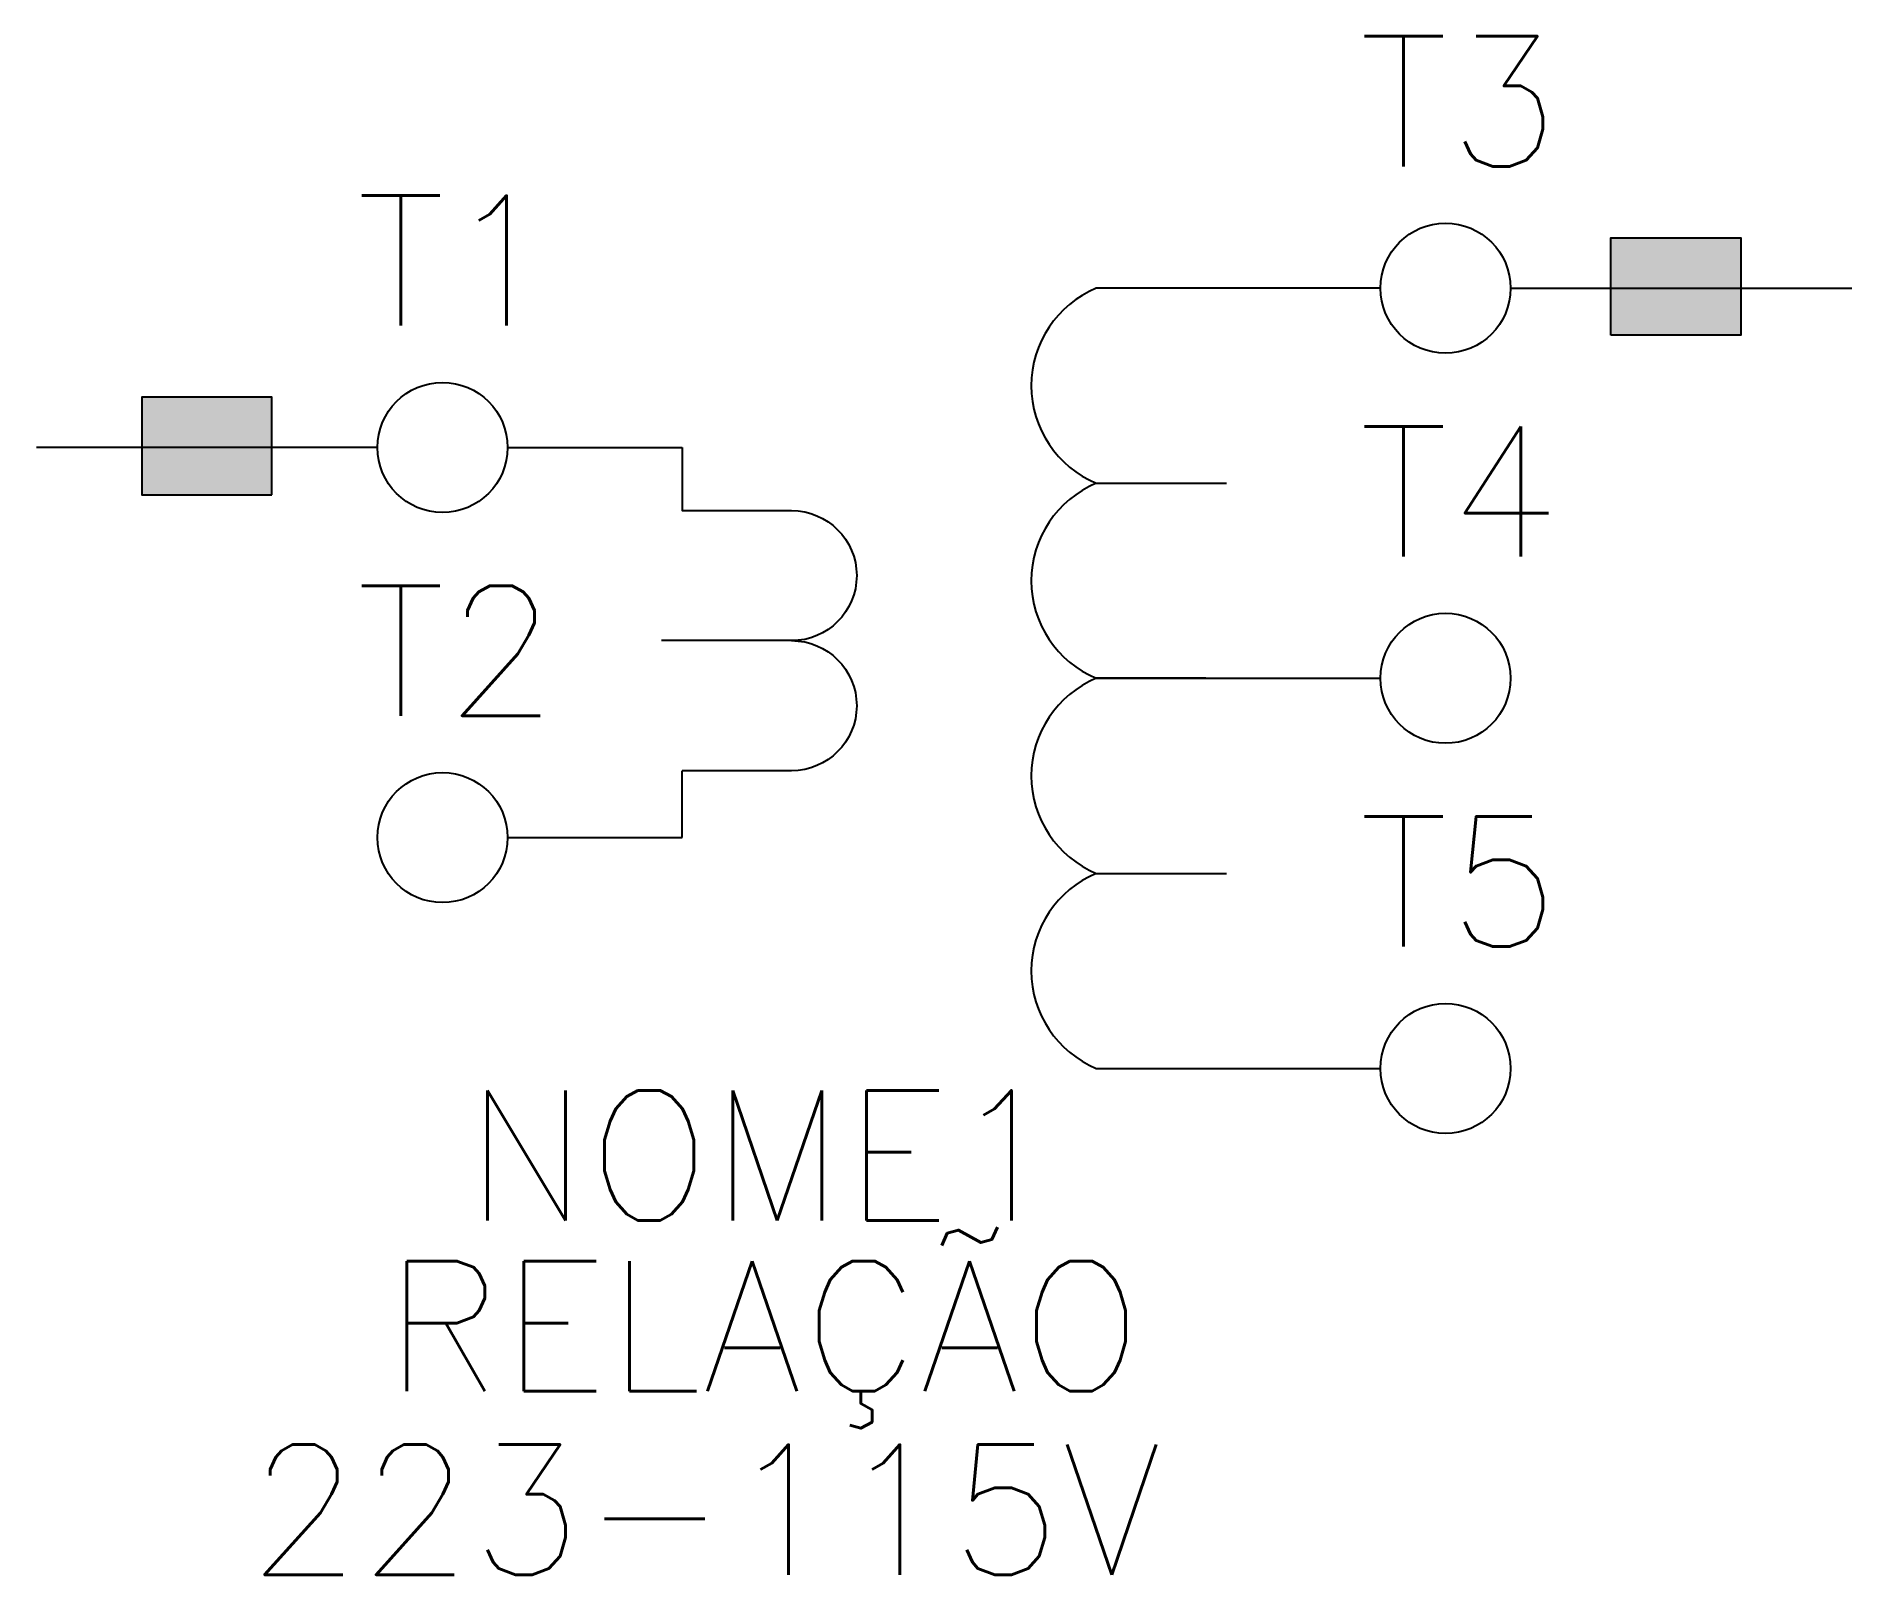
# Model space of a CAD drawing. Extents: x 372.9 to 400.8, y 201.4 to 225.1.
import ezdxf
from ezdxf.enums import TextEntityAlignment as Align

# ---------------------------------------------------------------- set-up
doc = ezdxf.new("R2010")
doc.units = 0
doc.header["$MEASUREMENT"] = 0
doc.layers.get('0').update_dxf_attribs({"linetype": 'CONTINUOUS'})
doc.styles.add('ROMANS', font='romans')

# ---------------------------------------------------------------- blocks, each defined once
blk = doc.blocks.new('QUA')
at = {"color": 0}
blk.add_lwpolyline([(0, -2), (1.5, -2), (1.5, 0), (0, 0)], close=True, dxfattribs=at)
blk.add_solid([(0, 0), (1.5, 0), (0, -2), (1.5, -2)], dxfattribs=at)

msp = doc.modelspace()

# ---------------------------------------------------------------- linework, layer by layer
at = {"color": 0}
for p, q in [((393.6, 221.229), (390.913, 221.229)), ((380.173, 218.779), (382.859, 218.779)), ((389.229, 218.229), (391.229, 218.229)), ((384.543, 215.808), (382.543, 215.808)), ((382.859, 212.779), (382.859, 213.808)), ((380.173, 212.779), (382.859, 212.779)), ((389.229, 212.229), (391.229, 212.229))]:
    msp.add_line(p, q, dxfattribs=at)
at = {"color": 0, "linetype": 'Continuous'}
for p, q in [((395.6, 221.229), (400.847, 221.229)), ((378.173, 218.779), (372.926, 218.779))]:
    msp.add_line(p, q, dxfattribs=at)
at = {"color": 0}
for points in [[(390.913, 221.229), (389.229, 221.229, 0.666667), (389.229, 218.229), (391.229, 218.229)], [(382.859, 218.779), (382.859, 217.808), (384.543, 217.808, -1), (384.543, 215.808), (382.543, 215.808)], [(389.229, 218.229, 0.666667), (389.229, 215.229), (393.6, 215.229)], [(384.543, 215.808, -1), (384.543, 213.808), (382.859, 213.808)], [(390.913, 215.229), (389.229, 215.229, 0.666667), (389.229, 212.229), (391.229, 212.229)], [(389.229, 212.229, 0.666667), (389.229, 209.229), (393.6, 209.229)]]:
    msp.add_lwpolyline(points, format="xyb", dxfattribs=at)
for centre in [(394.6, 221.229), (379.173, 218.779), (394.6, 215.229), (379.173, 212.779), (394.6, 209.229)]:
    msp.add_circle(centre, 1, dxfattribs=at)

# ---------------------------------------------------------------- block references
at = {"color": 0, "xscale": -1, "rotation": 270}
msp.add_blockref('QUA', (399.142, 220.504), dxfattribs=at)
at = {"color": 0, "rotation": 90}
msp.add_blockref('QUA', (374.549, 218.053), dxfattribs=at)

# ---------------------------------------------------------------- texts
at = {"color": 0, "style": 'ROMANS'}
msp.add_text('223-115V', height=2, dxfattribs=at).set_placement((383.209, 202.443), align=Align.MIDDLE_CENTER)
at = {"lineweight": -3, "style": 'ROMANS'}
for tag, text, p in [('T3', 'T3', (396.356, 224.103)), ('T1', 'T1', (380.93, 221.653)), ('T4', 'T4', (396.356, 218.103)), ('T2', 'T2', (380.93, 215.653)), ('T5', 'T5', (396.356, 212.103))]:
    msp.add_attdef(tag, text=text, height=2, dxfattribs=at).set_placement(p, align=Align.MIDDLE_RIGHT)
for tag, text, p in [('NOME1', 'NOME1', (384.108, 207.892)), ('RELAÇÃO', 'RELAÇÃO', (384.108, 205.266))]:
    msp.add_attdef(tag, text=text, height=2, dxfattribs=at).set_placement(p, align=Align.MIDDLE_CENTER)

doc.saveas('drawing.dxf')
